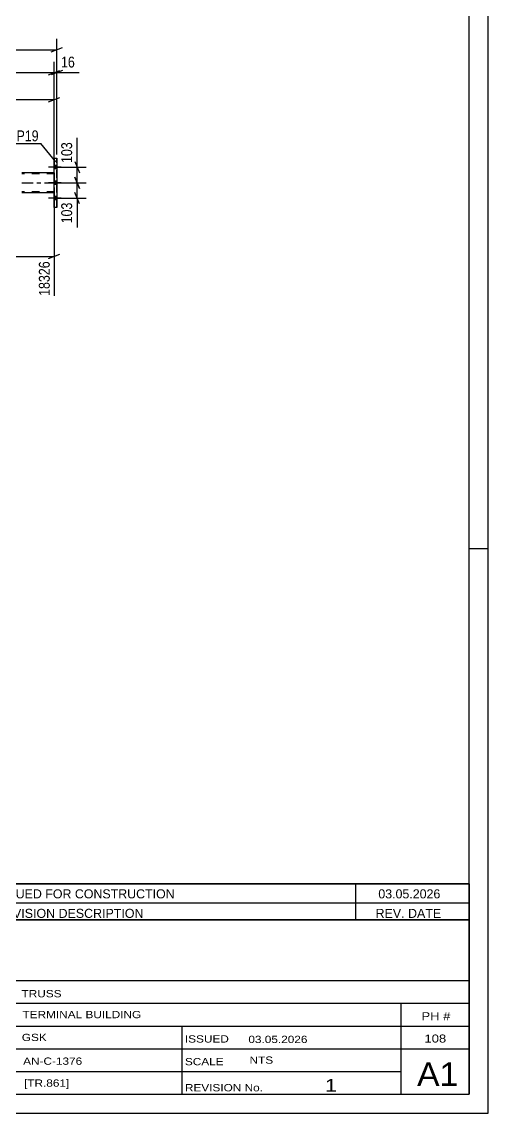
# Model space of a CAD drawing. Header units: millimetres. Extents: x 0 to 841, y 0 to 594.
# Drawn here: x 717.9 to 841, y 0 to 288.1 of the extents above; entities that cross this region are included whole.
import ezdxf

# ---------------------------------------------------------------- set-up
doc = ezdxf.new("R2010")
doc.units = ezdxf.units.MM
doc.linetypes.add('DXK_LINE_DOT2', pattern=[3.9198, 1.9599, -1.9599])
doc.linetypes.add('DXK_LINE_DOT3', pattern=[5.9187, 2.979, -0.9799, 0.9799, -0.9799])
doc.styles.add('Arial Narrow', font='ARIALN.TTF', dxfattribs={"height": 0.2})

# ---------------------------------------------------------------- blocks, each defined once
blk = doc.blocks.new('Unknown-815137708-1135')
at = {"color": 5, "linetype": 'Continuous'}
for p, q in [((841, 0), (841, 594)), ((836, 5), (836, 589)), ((841, 149), (836, 149)), ((5, 5), (836, 5)), ((0, 0), (841, 0))]:
    blk.add_line(p, q, dxfattribs=at)
blk = doc.blocks.new('Unknown-815137708-17108')
at = {"color": 7, "linetype": 'Continuous'}
for p, q in [((676, 51.05), (676, 5)), ((676, 51.05), (836, 51.05)), ((836, 51), (836, 5)), ((676, 35), (836, 35)), ((716.14, 35), (716.14, 5)), ((676, 29), (836, 29)), ((818, 5.05), (818, 29.05)), ((676, 23), (836, 23)), ((760.14, 23), (760.14, 5)), ((676, 17), (836, 17)), ((676, 11), (818, 11)), ((676, 5), (836, 5))]:
    blk.add_line(p, q, dxfattribs=at)
at = {"color": 7, "style": 'Arial Narrow'}
for s, height, width, p in [('DRAWING TITLE', 1.9089, 1.425378, (680.88, 30.61)), ('TRUSS', 1.909, 1.425378, (717.81, 30.59)), ('CONTRACT', 1.909, 1.425378, (680.88, 24.71)), ('TERMINAL BUILDING', 1.9089, 1.425378, (718.06, 25.07)), ('MODELLED BY', 1.9089, 1.425378, (680.88, 18.98)), ('GSK', 1.909, 1.425378, (717.88, 19.04)), ('ISSUED', 1.909, 1.425378, (760.94, 18.64)), ('03.05.2026', 1.909, 1.425378, (777.69, 18.52)), ('CONTRACT NO', 1.9089, 1.425378, (680.88, 12.66)), ('AN-C-1376', 1.909, 1.425378, (718.23, 12.78)), ('SCALE', 1.909, 1.425378, (760.94, 12.65)), ('A1', 6.204, 1.25, (822.24, 7.2)), ('DRAWING No', 1.909, 1.425378, (680.56, 7)), ('[TR.861]', 1.909, 1.425378, (718.46, 6.99)), ('1', 3.34, 1.5, (797.91, 5.68)), ('REVISION No.', 1.9089, 1.425378, (760.94, 5.77))]:
    blk.add_text(s, height=height, dxfattribs=dict(at, width=width)).set_placement(p)
at = {"color": 7, "linetype": 'Continuous', "style": 'Arial Narrow'}
for s, height, width, p in [('PH #', 2.1, 1.42538, (823.4, 24.55)), ('108', 2.1, 1.42538, (824.19, 18.65)), ('NTS', 1.909, 1.425378, (778, 13.05))]:
    blk.add_text(s, height=height, dxfattribs=dict(at, width=width)).set_placement(p)
blk = doc.blocks.new('Unknown-815137708-17111')
at = {"color": 7, "linetype": 'Continuous'}
for p, q in [((676, 60.55), (836, 60.55)), ((836, 60.55), (676, 60.55)), ((676, 60.55), (676, 55.55)), ((685, 60.55), (685, 55.55)), ((709, 60.55), (709, 55.55)), ((806, 60.55), (806, 55.55)), ((836, 60.55), (836, 55.55)), ((676, 55.55), (836, 55.55)), ((676, 55.55), (676, 51.05)), ((676, 55.55), (836, 55.55)), ((685, 55.55), (685, 51.05)), ((709, 55.55), (709, 51.05)), ((806, 55.55), (806, 51.05)), ((836, 55.55), (836, 51.05)), ((836, 51.05), (676, 51.05))]:
    blk.add_line(p, q, dxfattribs=at)
at = {"color": 7, "linetype": 'Continuous', "style": 'Arial Narrow'}
for s, height, width, p in [('1', 2.39, 1.196471, (679.16, 56.7)), ('0', 2.39, 1.196471, (694, 56.7)), ('ISSUED FOR CONSTRUCTION', 2.3861, 1.196471, (711, 56.7)), ('03.05.2026', 2.386, 1.196471, (812, 56.7)), ('No', 2.386, 1.2, (677.54, 51.55)), ('REV MARK', 2.386, 1.2, (686, 51.55)), ('REVISION DESCRIPTION', 2.3861, 1.2, (711, 51.55)), ('REV. DATE', 2.386, 1.2, (811.28, 51.55))]:
    blk.add_text(s, height=height, dxfattribs=dict(at, width=width)).set_placement(p)
blk = doc.blocks.new('Bolt-815137708-6147 - 5892')
at = {"linetype": 'Continuous'}
for points in [[(727.09, 249.25), (727.09, 250.13), (726.45, 250.13), (726.45, 249.25)], [(727.09, 249.25), (727.09, 250.13), (726.45, 250.13), (726.45, 249.25)], [(727.09, 249.25), (727.09, 250.13), (726.45, 250.13), (726.45, 249.25)], [(727.09, 245.15), (727.09, 246.03), (726.45, 246.03), (726.45, 245.15)], [(727.09, 245.15), (727.09, 246.03), (726.45, 246.03), (726.45, 245.15)], [(727.09, 241.05), (727.09, 241.93), (726.45, 241.93), (726.45, 241.05)], [(727.09, 241.05), (727.09, 241.93), (726.45, 241.93), (726.45, 241.05)], [(727.09, 241.05), (727.09, 241.93), (726.45, 241.93), (726.45, 241.05)]]:
    blk.add_hatch(color=1, dxfattribs=at).paths.add_polyline_path(points)
at = {"color": 1, "linetype": 'Continuous'}
for p, q in [((728.25, 249.69), (724.93, 249.69)), ((728.25, 249.69), (724.93, 249.69)), ((728.25, 249.69), (724.93, 249.69)), ((727.09, 250.13), (726.45, 250.13)), ((727.09, 250.13), (726.45, 250.13)), ((727.09, 250.13), (726.45, 250.13)), ((727.09, 249.25), (726.45, 249.25)), ((727.09, 249.25), (726.45, 249.25)), ((727.09, 249.25), (726.45, 249.25)), ((728.25, 245.59), (724.93, 245.59)), ((728.25, 245.59), (724.93, 245.59)), ((727.09, 246.03), (726.45, 246.03)), ((727.09, 246.03), (726.45, 246.03)), ((727.09, 245.15), (726.45, 245.15)), ((727.09, 245.15), (726.45, 245.15)), ((728.25, 241.49), (724.93, 241.49)), ((728.25, 241.49), (724.93, 241.49)), ((728.25, 241.49), (724.93, 241.49)), ((727.09, 241.93), (726.45, 241.93)), ((727.09, 241.93), (726.45, 241.93)), ((727.09, 241.93), (726.45, 241.93)), ((727.09, 241.05), (726.45, 241.05)), ((727.09, 241.05), (726.45, 241.05)), ((727.09, 241.05), (726.45, 241.05))]:
    blk.add_line(p, q, dxfattribs=at)
blk = doc.blocks.new('Part-815137708-5993 - 5892')
at = {"color": 2, "linetype": 'Continuous'}
for p, q in [((726.45, 252.09), (726.45, 252.09)), ((726.45, 252.09), (727.09, 252.09)), ((726.45, 239.09), (726.45, 252.09)), ((727.09, 252.09), (727.09, 239.09)), ((726.45, 239.09), (726.45, 239.09)), ((727.09, 239.09), (726.45, 239.09))]:
    blk.add_line(p, q, dxfattribs=at)
at = {"color": 7, "linetype": 'DXK_LINE_DOT2'}
for p, q in [((726.45, 252.09), (726.45, 239.09)), ((727.09, 239.09), (727.09, 252.09))]:
    blk.add_line(p, q, dxfattribs=at)
blk = doc.blocks.new('Part-815137708-6069 - 5892')
at = {"color": 2, "linetype": 'Continuous'}
for p, q in [((726.45, 248.23), (717.93, 248.23)), ((726.45, 242.95), (717.93, 242.95))]:
    blk.add_line(p, q, dxfattribs=at)
at = {"color": 7, "linetype": 'DXK_LINE_DOT2'}
for p, q in [((726.45, 247.99), (717.93, 247.99)), ((726.45, 242.95), (726.45, 248.23)), ((726.45, 248.23), (726.45, 248.23)), ((726.45, 248.23), (726.45, 242.95)), ((726.45, 247.99), (726.45, 247.99)), ((726.45, 243.19), (717.93, 243.19)), ((726.45, 243.19), (726.45, 243.19)), ((726.45, 242.95), (726.45, 242.95))]:
    blk.add_line(p, q, dxfattribs=at)
at = {"color": 7, "linetype": 'DXK_LINE_DOT3'}
blk.add_line((717.93, 245.59), (726.45, 245.59), dxfattribs=at)
blk = doc.blocks.new('StraightDimension-815137708-6328 - 5892')
at = {"color": 7, "linetype": 'Continuous'}
for p, q in [((727.09, 253.09), (727.09, 283.57)), ((49.66, 280.72), (727.09, 280.72)), ((725.59, 280.12), (728.59, 281.32))]:
    blk.add_line(p, q, dxfattribs=at)
blk = doc.blocks.new('StraightDimension-815137708-6308 - 5892')
at = {"color": 7, "linetype": 'Continuous'}
for p, q in [((726.45, 242.34), (726.45, 215.73)), ((576.64, 233.55), (576.64, 215.73)), ((578.14, 226.77), (575.14, 225.57)), ((576.64, 226.17), (726.45, 226.17)), ((724.95, 225.57), (727.95, 226.77))]:
    blk.add_line(p, q, dxfattribs=at)
at = {"color": 0}
blk.add_wipeout([(655.8, 226.92), (655.8, 231.12), (647.29, 231.12), (647.29, 226.92)], dxfattribs=at)
at = {"color": 0, "linetype": 'Continuous'}
blk.add_wipeout([(725.85, 225.47), (721.65, 225.47), (721.65, 215.13), (725.85, 215.13)], dxfattribs=at)
at = {"color": 3, "style": 'Arial Narrow'}
blk.add_text('3899', height=2.863, dxfattribs=at).set_placement((647.89, 227.52))
at = {"color": 3, "linetype": 'Continuous', "style": 'Arial Narrow'}
blk.add_text('18326', height=2.863, rotation=90.0002, dxfattribs=at).set_placement((725.25, 215.73))
blk = doc.blocks.new('StraightDimension-815137708-6349 - 5892')
at = {"color": 7, "linetype": 'Continuous'}
for p, q in [((578.14, 268.14), (575.14, 266.94)), ((576.64, 257.63), (576.64, 270.39)), ((724.95, 266.94), (727.95, 268.14)), ((726.45, 248.53), (726.45, 270.39)), ((576.64, 267.54), (726.45, 267.54))]:
    blk.add_line(p, q, dxfattribs=at)
at = {"color": 0}
blk.add_wipeout([(655.8, 268.29), (655.8, 272.49), (647.29, 272.49), (647.29, 268.29)], dxfattribs=at)
at = {"color": 3, "style": 'Arial Narrow'}
blk.add_text('3899', height=2.863, dxfattribs=at).set_placement((647.89, 268.89))
blk = doc.blocks.new('StraightDimension-815137708-11245 - 5892')
at = {"color": 7, "linetype": 'Continuous'}
for p, q in [((726.69, 245.59), (734.91, 245.59)), ((731.91, 247.09), (733.11, 244.09)), ((732.51, 241.49), (732.51, 245.59)), ((733.11, 239.99), (731.91, 242.99)), ((726.69, 241.49), (734.91, 241.49))]:
    blk.add_line(p, q, dxfattribs=at)
at = {"color": 0}
blk.add_wipeout([(731.76, 240.96), (727.56, 240.96), (727.56, 234.28), (731.76, 234.28)], dxfattribs=at)
at = {"color": 7, "linetype": 'Continuous'}
blk.add_line((732.51, 241.49), (732.51, 233.76), dxfattribs=at)
blk.add_line((732.51, 241.49), (732.51, 233.76), dxfattribs=at)
at = {"color": 3, "style": 'Arial Narrow'}
blk.add_text('103', height=2.863, rotation=90.0002, dxfattribs=at).set_placement((731.16, 234.88))
blk = doc.blocks.new('StraightDimension-815137708-11247 - 5892')
at = {"color": 7, "linetype": 'Continuous'}
for p, q in [((731.91, 251.19), (733.11, 248.19)), ((726.69, 249.69), (734.91, 249.69)), ((732.51, 245.59), (732.51, 249.69)), ((726.69, 245.59), (734.91, 245.59)), ((733.11, 244.09), (731.91, 247.09))]:
    blk.add_line(p, q, dxfattribs=at)
at = {"color": 0}
blk.add_wipeout([(731.76, 256.9), (727.56, 256.9), (727.56, 250.21), (731.76, 250.21)], dxfattribs=at)
at = {"color": 7, "linetype": 'Continuous'}
blk.add_line((732.51, 249.69), (732.51, 257.42), dxfattribs=at)
blk.add_line((732.51, 249.69), (732.51, 257.42), dxfattribs=at)
at = {"color": 3, "style": 'Arial Narrow'}
blk.add_text('103', height=2.863, rotation=90.0002, dxfattribs=at).set_placement((731.16, 250.81))
blk = doc.blocks.new('StraightDimension-815137708-11312 - 5892')
at = {"color": 7, "linetype": 'Continuous'}
for p, q in [((726.45, 253.09), (726.45, 277.52)), ((727.09, 253.09), (727.09, 277.52)), ((724.95, 274.07), (727.95, 275.27)), ((728.59, 275.27), (725.59, 274.07)), ((726.45, 274.67), (727.09, 274.67))]:
    blk.add_line(p, q, dxfattribs=at)
at = {"color": 0}
blk.add_wipeout([(732.48, 275.42), (732.48, 279.62), (727.62, 279.62), (727.62, 275.42)], dxfattribs=at)
at = {"color": 7, "linetype": 'Continuous'}
blk.add_line((727.09, 274.67), (733, 274.67), dxfattribs=at)
blk.add_line((727.09, 274.67), (733, 274.67), dxfattribs=at)
at = {"color": 3, "style": 'Arial Narrow'}
blk.add_text('16', height=2.863, dxfattribs=at).set_placement((728.22, 276.02))
blk = doc.blocks.new('StraightDimension-815137708-11313 - 5892')
at = {"color": 7, "linetype": 'Continuous'}
for p, q in [((726.45, 253.09), (726.45, 277.52)), ((50.3, 274.67), (726.45, 274.67)), ((724.95, 274.07), (727.95, 275.27))]:
    blk.add_line(p, q, dxfattribs=at)
blk = doc.blocks.new('Mark-815137708-5989 - 5892')
at = {"color": 0}
blk.add_wipeout([(722.33, 256.55), (722.33, 259.55), (714.29, 259.55), (714.29, 256.55)], dxfattribs=at)
blk.add_wipeout([(722.33, 256.55), (722.33, 259.55), (714.29, 259.55), (714.29, 256.55)], dxfattribs=at)
at = {"color": 30, "linetype": 'Continuous'}
for p in [(713.69, 255.95), (726.86, 251.12)]:
    blk.add_line(p, (722.93, 255.95), dxfattribs=at)
at = {"color": 3, "style": 'Arial Narrow'}
blk.add_text('SP19', height=2.863, dxfattribs=at).set_placement((714.29, 256.55))

msp = doc.modelspace()

# ---------------------------------------------------------------- block references
for name in ['Unknown-815137708-1135', 'Part-815137708-5993 - 5892', 'Part-815137708-6069 - 5892', 'Bolt-815137708-6147 - 5892', 'Unknown-815137708-17111', 'Unknown-815137708-17108']:
    msp.add_blockref(name, (0, 0))

# ---------------------------------------------------------------- next in the draw order: block references
for name in ['StraightDimension-815137708-6328 - 5892', 'StraightDimension-815137708-6308 - 5892']:
    msp.add_blockref(name, (0, 0))

# ---------------------------------------------------------------- next in the draw order: block references
for name in ['StraightDimension-815137708-6349 - 5892', 'StraightDimension-815137708-11245 - 5892']:
    msp.add_blockref(name, (0, 0))

# ---------------------------------------------------------------- next in the draw order: block references
msp.add_blockref('StraightDimension-815137708-11247 - 5892', (0, 0))

# ---------------------------------------------------------------- next in the draw order: block references
msp.add_blockref('StraightDimension-815137708-11312 - 5892', (0, 0))

# ---------------------------------------------------------------- next in the draw order: block references
msp.add_blockref('StraightDimension-815137708-11313 - 5892', (0, 0))

# ---------------------------------------------------------------- next in the draw order: block references
msp.add_blockref('Mark-815137708-5989 - 5892', (0, 0))

doc.saveas('drawing.dxf')
